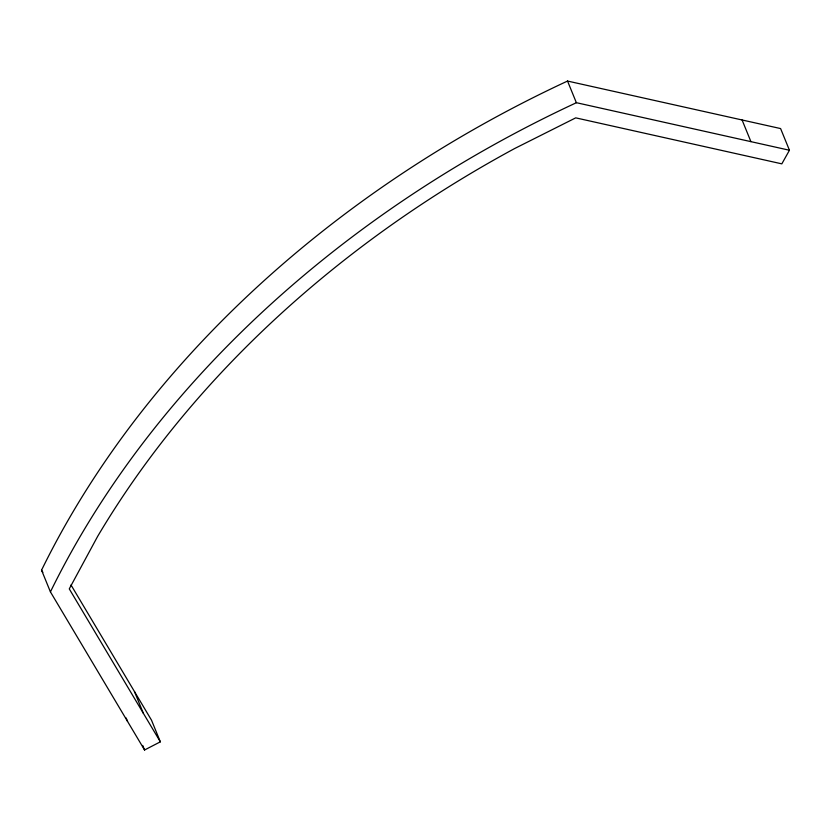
<?xml version="1.0" encoding="UTF-8"?>
<svg xmlns="http://www.w3.org/2000/svg" width="831" height="831" viewBox="0 0 831 831"><rect width="100%" height="100%" fill="white"/><g stroke="black" fill="none" stroke-linecap="round" stroke-linejoin="round"><path stroke-width="1.25" d="M789.45 150.245L781.826 163.852L575.727 117.857L514.68 148.51A938.49 702.891 -22.2 0 0 97.653 536.359L69.264 588.878L160.341 741.834L144.563 749.988L50.4 591.838L41.55 570.159A956.024 716.021 -22.2 0 1 567.542 81.054L780.6 128.566L789.45 150.245L576.361 102.691L567.521 81.012M70.999 584.962L151.502 720.165L160.341 741.834M41.55 570.159L42.869 572.382M742.083 119.965L750.923 141.644M134.477 691.569L143.327 713.247M142.703 745.428L144.563 749.988M126.135 717.974L127.538 721.391M50.442 591.849A956.024 716.021 -22.2 0 1 576.382 102.722"/></g></svg>
